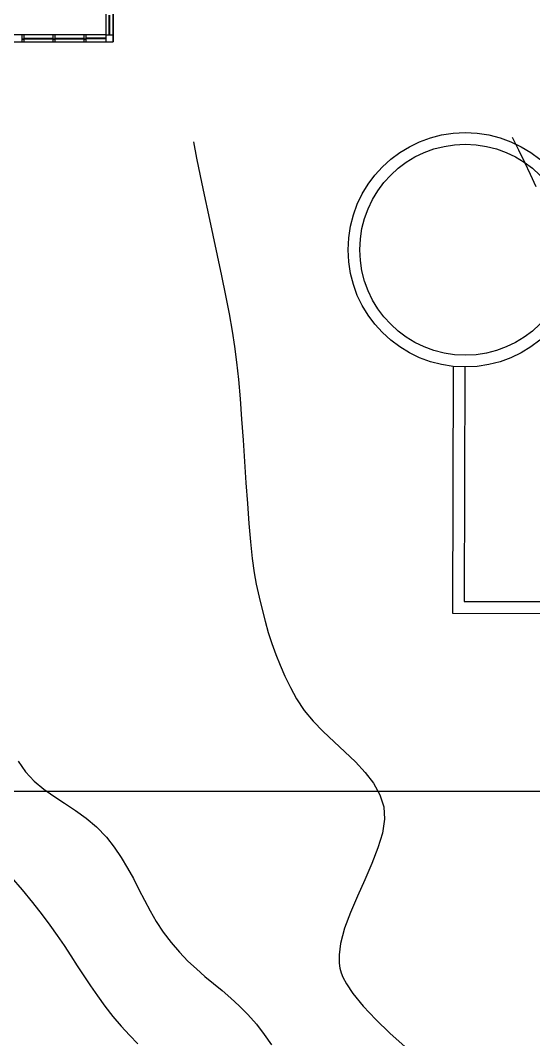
# Model space of a CAD drawing. Header units: feet. Extents: x 26064 to 27719, y 16802 to 28989.
# Drawn here: x 26526.1 to 26569.9, y 17783.9 to 17870.9 of the extents above; entities that cross this region are included whole.
import ezdxf

# ---------------------------------------------------------------- set-up
doc = ezdxf.new("R2010")
doc.units = ezdxf.units.FT
doc.header["$LTSCALE"] = 50
doc.header["$MEASUREMENT"] = 0
doc.header["$PDSIZE"] = -0.5
doc.linetypes.add('HIDDEN', pattern=[0.375, 0.25, -0.125])
doc.linetypes.add('HIDN25', pattern=[0.0938, 0.0625, -0.0313])
for name, color, linetype in [('1PAVNG', 250, 'Continuous'), ('BUILDING-INTERIOR', 251, 'Continuous'), ('BUILDINGS', 5, 'Continuous'), ('CONT-MJR', 160, 'HIDDEN'), ('CONT-MNR', 55, 'HIDN25'), ('IAN-CHECK', 221, 'Continuous'), ('POOL', 5, 'Continuous')]:
    doc.layers.add(name, color=color, linetype=linetype)

# ---------------------------------------------------------------- blocks, each defined once
blk = doc.blocks.new('LEASING0')
at = {"layer": 'BUILDING-INTERIOR', "ltscale": 12}
for p, q in [((331, -245.3), (331, -331)), ((338.3, -245.3), (338.3, -331)), ((334.4, -331, 148), (334.4, -310.8, 148)), ((334.9, -331, 148), (334.9, -310.8, 148)), ((245.3, -331), (233.7, -331)), ((331, -331), (245.3, -331)), ((245.3, -338.3), (245.3, -331)), ((245.3, -338.3), (245.3, -331)), ((247.3, -338.3), (247.3, -331)), ((277, -338.3), (277, -331)), ((279, -338.3), (279, -331)), ((308.8, -338.3), (308.8, -331)), ((310.8, -338.3), (310.8, -331)), ((331, -331), (331, -338.3)), ((331, -331), (338.3, -331)), ((338.3, -331), (338.3, -338.3)), ((228.3, -338.3), (245.3, -338.3)), ((245.3, -338.3), (331, -338.3)), ((247.3, -334.4, 148), (277, -334.4, 148)), ((247.3, -334.9, 148), (277, -334.9, 148)), ((279, -334.4, 148), (308.8, -334.4, 148)), ((279, -334.9, 148), (308.8, -334.9, 148)), ((331, -334.4, 148), (310.8, -334.4, 148)), ((331, -334.9, 148), (310.8, -334.9, 148)), ((331, -338.3), (338.3, -338.3))]:
    blk.add_line(p, q, dxfattribs=at)
for p in [(246.3, -335.5, 148), (278, -335.5, 148), (309.8, -335.5, 148)]:
    blk.add_point(p, dxfattribs=at)

msp = doc.modelspace()

# ---------------------------------------------------------------- linework, layer by layer
at = {"layer": 'BUILDINGS', "color": 7, "flags": 128}
msp.add_lwpolyline([(26525.98032, 17869.03355), (26534.02153, 17869.03355), (26534.02153, 17877.07477)], dxfattribs=at)
at = {"layer": 'CONT-MJR', "color": 7}
for p, q in [((26525.92884, 17807.68672, 625), (26526.56347, 17806.77186, 625)), ((26526.56347, 17806.77186, 625), (26527.29819, 17805.99369, 625)), ((26527.29819, 17805.99369, 625), (26528.11169, 17805.31469, 625)), ((26528.11169, 17805.31469, 625), (26528.98266, 17804.69733, 625)), ((26528.98266, 17804.69733, 625), (26529.88979, 17804.10408, 625)), ((26529.88979, 17804.10408, 625), (26530.81178, 17803.49742, 625)), ((26530.81178, 17803.49742, 625), (26531.72733, 17802.83983, 625)), ((26531.72733, 17802.83983, 625), (26532.61511, 17802.09377, 625)), ((26532.61511, 17802.09377, 625), (26533.45384, 17801.22172, 625)), ((26533.45384, 17801.22172, 625), (26534.13259, 17800.3585, 625)), ((26534.13259, 17800.3585, 625), (26534.7295, 17799.47701, 625)), ((26534.7295, 17799.47701, 625), (26535.26464, 17798.58107, 625)), ((26535.26464, 17798.58107, 625), (26535.7581, 17797.67451, 625)), ((26535.7581, 17797.67451, 625), (26536.22999, 17796.76116, 625)), ((26536.22999, 17796.76116, 625), (26536.70038, 17795.84486, 625)), ((26536.70038, 17795.84486, 625), (26537.18937, 17794.92944, 625)), ((26537.18937, 17794.92944, 625), (26537.71705, 17794.01872, 625)), ((26537.71705, 17794.01872, 625), (26538.30351, 17793.11653, 625)), ((26538.30351, 17793.11653, 625), (26538.96884, 17792.22672, 625)), ((26538.96884, 17792.22672, 625), (26539.68394, 17791.39564, 625)), ((26539.68394, 17791.39564, 625), (26540.40546, 17790.65258, 625)), ((26540.40546, 17790.65258, 625), (26541.13207, 17789.9757, 625)), ((26541.13207, 17789.9757, 625), (26541.86243, 17789.34316, 625)), ((26541.86243, 17789.34316, 625), (26542.59521, 17788.73315, 625)), ((26542.59521, 17788.73315, 625), (26543.32907, 17788.12381, 625)), ((26543.32907, 17788.12381, 625), (26544.0627, 17787.49334, 625)), ((26544.0627, 17787.49334, 625), (26544.79476, 17786.81988, 625)), ((26544.79476, 17786.81988, 625), (26545.52391, 17786.08162, 625)), ((26545.52391, 17786.08162, 625), (26546.24884, 17785.25672, 625)), ((26546.24884, 17785.25672, 625), (26546.92749, 17784.38433, 625)), ((26546.92749, 17784.38433, 625), (26547.53113, 17783.51683, 625))]:
    msp.add_line(p, q, dxfattribs=at)
at = {"layer": 'CONT-MNR', "color": 7, "extrusion": (0.9823, 0.187317, 0)}
msp.add_line((26540.88069, 17860.50467, 626), (26541.1435, 17859.12646, 626), dxfattribs=at)
at = {"layer": 'CONT-MNR', "color": 7}
for p, q in [((26568.07321, 17860.90715, 627), (26568.61784, 17859.82463, 627)), ((26541.1435, 17859.12646, 626), (26541.45139, 17857.61028, 626)), ((26569.61088, 17857.75142, 627), (26570.08876, 17856.71758, 627)), ((26541.45139, 17857.61028, 626), (26541.79311, 17855.98825, 626)), ((26541.79311, 17855.98825, 626), (26542.15741, 17854.29252, 626)), ((26542.90878, 17850.80853, 626), (26543.27336, 17849.08455, 626)), ((26545.11595, 17835.06921, 626), (26545.23906, 17833.24374, 626)), ((26545.36171, 17831.42774, 626), (26545.4867, 17829.65778, 626)), ((26545.75499, 17826.40227, 626), (26545.90389, 17824.98986, 626)), ((26546.06638, 17823.76978, 626), (26546.24527, 17822.7786, 626)), ((26546.24527, 17822.7786, 626), (26546.48923, 17821.68416, 626)), ((26547.9016, 17816.7984, 626), (26548.27074, 17815.86913, 626)), ((26550.31362, 17812.0301, 626), (26551.08814, 17811.10991, 626)), ((26551.08814, 17811.10991, 626), (26551.95664, 17810.22385, 626)), ((26556.2329, 17805.81034, 626), (26556.7797, 17804.83193, 626)), ((26557.12527, 17803.7886, 626), (26557.18923, 17802.7375, 626)), ((26557.18923, 17802.7375, 626), (26556.9998, 17801.56587, 626)), ((26556.61476, 17800.29936, 626), (26556.09189, 17798.96361, 626)), ((26556.09189, 17798.96361, 626), (26555.48894, 17797.58426, 626)), ((26526.26265, 17796.71334, 624), (26527.15754, 17795.62887, 624)), ((26554.86371, 17796.18695, 626), (26554.27396, 17794.79733, 626)), ((26530.41321, 17791.10211, 624), (26530.96824, 17790.24565, 624)), ((26531.52565, 17789.39052, 624), (26532.09736, 17788.53403, 624)), ((26553.42527, 17789.8286, 626), (26553.47927, 17789.65077, 626)), ((26553.47927, 17789.65077, 626), (26553.62347, 17789.28332, 626)), ((26534.01784, 17785.92963, 624), (26534.72916, 17785.0885, 624)), ((26535.43281, 17784.31807, 624), (26536.12948, 17783.60114, 624))]:
    msp.add_line(p, q, dxfattribs=at)
at = {"layer": 'CONT-MNR', "color": 7, "extrusion": (0.899719, 0.436469, 0)}
msp.add_line((26568.61784, 17859.82463, 627), (26569.12132, 17858.78678, 627), dxfattribs=at)
at = {"layer": 'CONT-MNR', "color": 7, "extrusion": (0.904031, 0.427467, 0)}
msp.add_line((26569.12132, 17858.78678, 627), (26569.61088, 17857.75142, 627), dxfattribs=at)
at = {"layer": 'CONT-MNR', "color": 7, "extrusion": (0.977413, 0.211339, 0)}
msp.add_line((26542.15741, 17854.29252, 626), (26542.53305, 17852.55524, 626), dxfattribs=at)
at = {"layer": 'CONT-MNR', "color": 7, "extrusion": (0.977637, 0.210299, 0)}
msp.add_line((26542.53305, 17852.55524, 626), (26542.90878, 17850.80853, 626), dxfattribs=at)
at = {"layer": 'CONT-MNR', "color": 7, "extrusion": (0.979626, 0.200831, 0)}
msp.add_line((26543.27336, 17849.08455, 626), (26543.61555, 17847.41542, 626), dxfattribs=at)
at = {"layer": 'CONT-MNR', "color": 7, "extrusion": (0.98151, 0.191412, 0)}
msp.add_line((26543.61555, 17847.41542, 626), (26543.92409, 17845.8333, 626), dxfattribs=at)
at = {"layer": 'CONT-MNR', "color": 7, "extrusion": (0.984146, 0.177359, 0)}
msp.add_line((26543.92409, 17845.8333, 626), (26544.18775, 17844.37031, 626), dxfattribs=at)
at = {"layer": 'CONT-MNR', "color": 7, "extrusion": (0.987715, 0.156263, 0)}
msp.add_line((26544.18775, 17844.37031, 626), (26544.39527, 17843.0586, 626), dxfattribs=at)
at = {"layer": 'CONT-MNR', "color": 7, "extrusion": (0.992093, 0.125503, 0)}
msp.add_line((26544.39527, 17843.0586, 626), (26544.56279, 17841.73435, 626), dxfattribs=at)
at = {"layer": 'CONT-MNR', "color": 7, "extrusion": (0.994821, 0.101646, 0)}
msp.add_line((26544.56279, 17841.73435, 626), (26544.71581, 17840.23672, 626), dxfattribs=at)
at = {"layer": 'CONT-MNR', "color": 7, "extrusion": (0.996282, 0.086147, 0)}
msp.add_line((26544.71581, 17840.23672, 626), (26544.85714, 17838.60227, 626), dxfattribs=at)
at = {"layer": 'CONT-MNR', "color": 7, "extrusion": (0.997098, 0.076129, 0)}
msp.add_line((26544.85714, 17838.60227, 626), (26544.98958, 17836.86758, 626), dxfattribs=at)
at = {"layer": 'CONT-MNR', "color": 7, "extrusion": (0.99754, 0.070097, 0)}
msp.add_line((26544.98958, 17836.86758, 626), (26545.11595, 17835.06921, 626), dxfattribs=at)
at = {"layer": 'CONT-MNR', "color": 7, "extrusion": (0.997727, 0.067384, 0)}
msp.add_line((26545.23906, 17833.24374, 626), (26545.36171, 17831.42774, 626), dxfattribs=at)
at = {"layer": 'CONT-MNR', "color": 7, "extrusion": (0.997038, 0.07691, 0)}
msp.add_line((26545.4867, 17829.65778, 626), (26545.61686, 17827.97043, 626), dxfattribs=at)
at = {"layer": 'CONT-MNR', "color": 7, "extrusion": (0.996143, 0.087742, 0)}
msp.add_line((26545.61686, 17827.97043, 626), (26545.75499, 17826.40227, 626), dxfattribs=at)
at = {"layer": 'CONT-MNR', "color": 7, "extrusion": (0.991248, 0.132014, 0)}
msp.add_line((26545.90389, 17824.98986, 626), (26546.06638, 17823.76978, 626), dxfattribs=at)
at = {"layer": 'CONT-MNR', "color": 7, "extrusion": (0.97291, 0.231182, 0)}
msp.add_line((26546.48923, 17821.68416, 626), (26546.73686, 17820.64203, 626), dxfattribs=at)
at = {"layer": 'CONT-MNR', "color": 7, "extrusion": (0.968235, 0.250042, 0)}
msp.add_line((26546.73686, 17820.64203, 626), (26546.99503, 17819.64231, 626), dxfattribs=at)
at = {"layer": 'CONT-MNR', "color": 7, "extrusion": (0.961723, 0.274025, 0)}
msp.add_line((26546.99503, 17819.64231, 626), (26547.27063, 17818.67508, 626), dxfattribs=at)
at = {"layer": 'CONT-MNR', "color": 7, "extrusion": (0.953123, 0.302582, 0)}
msp.add_line((26547.27063, 17818.67508, 626), (26547.57052, 17817.73041, 626), dxfattribs=at)
at = {"layer": 'CONT-MNR', "color": 7, "extrusion": (0.942312, 0.334736, 0)}
msp.add_line((26547.57052, 17817.73041, 626), (26547.9016, 17816.7984, 626), dxfattribs=at)
at = {"layer": 'CONT-MNR', "color": 7, "extrusion": (0.914581, 0.404402, 0)}
msp.add_line((26548.27074, 17815.86913, 626), (26548.68481, 17814.93268, 626), dxfattribs=at)
at = {"layer": 'CONT-MNR', "color": 7, "extrusion": (0.898492, 0.43899, 0)}
msp.add_line((26548.68481, 17814.93268, 626), (26549.15069, 17813.97914, 626), dxfattribs=at)
at = {"layer": 'CONT-MNR', "color": 7, "extrusion": (0.881748, 0.471722, 0)}
msp.add_line((26549.15069, 17813.97914, 626), (26549.67527, 17812.9986, 626), dxfattribs=at)
at = {"layer": 'CONT-MNR', "color": 7, "extrusion": (0.834946, 0.550332, 0)}
msp.add_line((26549.67527, 17812.9986, 626), (26550.31362, 17812.0301, 626), dxfattribs=at)
at = {"layer": 'CONT-MNR', "color": 7, "extrusion": (-0.685319, -0.728243, 0)}
msp.add_line((26551.95664, 17810.22385, 626), (26552.87695, 17809.35778, 626), dxfattribs=at)
at = {"layer": 'CONT-MNR', "color": 7, "extrusion": (-0.679052, -0.73409, 0)}
msp.add_line((26552.87695, 17809.35778, 626), (26553.80691, 17808.49754, 626), dxfattribs=at)
at = {"layer": 'CONT-MNR', "color": 7, "extrusion": (0.695452, 0.718573, 0)}
msp.add_line((26553.80691, 17808.49754, 626), (26554.70434, 17807.62899, 626), dxfattribs=at)
at = {"layer": 'CONT-MNR', "color": 7, "extrusion": (0.734703, 0.678389, 0)}
msp.add_line((26554.70434, 17807.62899, 626), (26555.52706, 17806.73798, 626), dxfattribs=at)
at = {"layer": 'CONT-MNR', "color": 7, "extrusion": (0.795815, 0.60554, 0)}
msp.add_line((26555.52706, 17806.73798, 626), (26556.2329, 17805.81034, 626), dxfattribs=at)
at = {"layer": 'CONT-MNR', "color": 7, "extrusion": (0.949284, 0.31442, 0)}
msp.add_line((26556.7797, 17804.83193, 626), (26557.12527, 17803.7886, 626), dxfattribs=at)
at = {"layer": 'CONT-MNR', "color": 7, "extrusion": (0.956763, -0.29087, 0)}
msp.add_line((26556.9998, 17801.56587, 626), (26556.61476, 17800.29936, 626), dxfattribs=at)
at = {"layer": 'CONT-MNR', "color": 7, "extrusion": (0.76264, 0.646823, 0)}
msp.add_line((26525.33647, 17797.80536, 624), (26526.26265, 17796.71334, 624), dxfattribs=at)
at = {"layer": 'CONT-MNR', "color": 7, "extrusion": (0.912789, -0.408432, 0)}
msp.add_line((26555.48894, 17797.58426, 626), (26554.86371, 17796.18695, 626), dxfattribs=at)
at = {"layer": 'CONT-MNR', "color": 7, "extrusion": (0.783482, 0.621414, 0)}
msp.add_line((26527.15754, 17795.62887, 624), (26527.97784, 17794.59463, 624), dxfattribs=at)
at = {"layer": 'CONT-MNR', "color": 7, "extrusion": (0.800583, 0.599221, 0)}
msp.add_line((26527.97784, 17794.59463, 624), (26528.64286, 17793.70614, 624), dxfattribs=at)
at = {"layer": 'CONT-MNR', "color": 7, "extrusion": (0.939058, -0.343759, 0)}
msp.add_line((26554.27396, 17794.79733, 626), (26553.77747, 17793.44104, 626), dxfattribs=at)
at = {"layer": 'CONT-MNR', "color": 7, "extrusion": (0.816563, 0.577256, 0)}
msp.add_line((26528.64286, 17793.70614, 624), (26529.26246, 17792.82967, 624), dxfattribs=at)
at = {"layer": 'CONT-MNR', "color": 7, "extrusion": (0.966325, -0.257323, 0)}
msp.add_line((26553.77747, 17793.44104, 626), (26553.43201, 17792.14373, 626), dxfattribs=at)
at = {"layer": 'CONT-MNR', "color": 7, "extrusion": (0.82848, 0.560018, 0)}
msp.add_line((26529.26246, 17792.82967, 624), (26529.8486, 17791.96255, 624), dxfattribs=at)
at = {"layer": 'CONT-MNR', "color": 7, "extrusion": (0.836073, 0.548618, 0)}
msp.add_line((26529.8486, 17791.96255, 624), (26530.41321, 17791.10211, 624), dxfattribs=at)
at = {"layer": 'CONT-MNR', "color": 7, "extrusion": (0.991441, -0.130553, 0)}
msp.add_line((26553.43201, 17792.14373, 626), (26553.3032, 17791.16557, 626), dxfattribs=at)
at = {"layer": 'CONT-MNR', "color": 7, "extrusion": (0.999917, 0.012879, 0)}
msp.add_line((26553.3032, 17791.16557, 626), (26553.31209, 17790.47539, 626), dxfattribs=at)
at = {"layer": 'CONT-MNR', "color": 7, "extrusion": (0.837742, 0.546066, 0)}
msp.add_line((26530.96824, 17790.24565, 624), (26531.52565, 17789.39052, 624), dxfattribs=at)
at = {"layer": 'CONT-MNR', "color": 7, "extrusion": (0.989708, 0.143103, 0)}
msp.add_line((26553.31209, 17790.47539, 626), (26553.37518, 17790.03903, 626), dxfattribs=at)
at = {"layer": 'CONT-MNR', "color": 7, "extrusion": (0.972827, 0.231533, 0)}
msp.add_line((26553.37518, 17790.03903, 626), (26553.42527, 17789.8286, 626), dxfattribs=at)
at = {"layer": 'CONT-MNR', "color": 7, "extrusion": (0.886733, 0.462281, 0)}
msp.add_line((26553.62347, 17789.28332, 626), (26553.92511, 17788.70473, 626), dxfattribs=at)
at = {"layer": 'CONT-MNR', "color": 7, "extrusion": (0.821198, 0.570643, 0)}
msp.add_line((26532.09736, 17788.53403, 624), (26532.69534, 17787.6735, 624), dxfattribs=at)
at = {"layer": 'CONT-MNR', "color": 7, "extrusion": (0.830836, 0.556518, 0)}
msp.add_line((26553.92511, 17788.70473, 626), (26554.4722, 17787.88797, 626), dxfattribs=at)
at = {"layer": 'CONT-MNR', "color": 7, "extrusion": (0.806316, 0.591485, 0)}
msp.add_line((26532.69534, 17787.6735, 624), (26533.33151, 17786.80626, 624), dxfattribs=at)
at = {"layer": 'CONT-MNR', "color": 7, "extrusion": (0.773506, 0.633789, 0)}
msp.add_line((26554.4722, 17787.88797, 626), (26555.35813, 17786.80673, 626), dxfattribs=at)
at = {"layer": 'CONT-MNR', "color": 7, "extrusion": (0.787388, 0.616458, 0)}
msp.add_line((26533.33151, 17786.80626, 624), (26534.01784, 17785.92963, 624), dxfattribs=at)
at = {"layer": 'CONT-MNR', "color": 7, "extrusion": (0.726556, 0.687108, 0)}
msp.add_line((26555.35813, 17786.80673, 626), (26556.42864, 17785.67477, 626), dxfattribs=at)
at = {"layer": 'CONT-MNR', "color": 7, "extrusion": (0.692995, 0.720943, 0)}
msp.add_line((26556.42864, 17785.67477, 626), (26557.6409, 17784.5095, 626), dxfattribs=at)
at = {"layer": 'CONT-MNR', "color": 7, "extrusion": (0.738381, 0.674384, 0)}
msp.add_line((26534.72916, 17785.0885, 624), (26535.43281, 17784.31807, 624), dxfattribs=at)
at = {"layer": 'CONT-MNR', "color": 7, "extrusion": (-0.669298, -0.742994, 0)}
msp.add_line((26557.6409, 17784.5095, 626), (26558.95211, 17783.32835, 626), dxfattribs=at)
at = {"layer": 'IAN-CHECK', "color": 7}
msp.add_lwpolyline([(26465.80042, 17928.83939), (26634.6073, 17928.83939), (26634.6073, 17805.10663), (26465.80042, 17805.10663)], close=True, dxfattribs=at)
at = {"layer": 'POOL', "color": 7}
for p, q in [((26563.04014, 17841.36962), (26562.97872, 17820.328)), ((26564.03958, 17841.3166), (26563.98124, 17821.32468)), ((26563.98124, 17821.32468), (26578.97517, 17821.28092)), ((26562.97872, 17820.328), (26577.97266, 17820.28424))]:
    msp.add_line(p, q, dxfattribs=at)
for radius in [9.996, 8.9964]:
    msp.add_circle((26564.06876, 17851.31255), radius, dxfattribs=at)

# ---------------------------------------------------------------- block references
at = {"layer": '1PAVNG', "color": 7, "ltscale": 0.03125, "xscale": 0.08333333333212067, "yscale": 0.08333333333212067, "zscale": 0.08333333333333333}
msp.add_blockref('LEASING0', (26505.83396, 17897.22105), dxfattribs=at)

doc.saveas('drawing.dxf')
